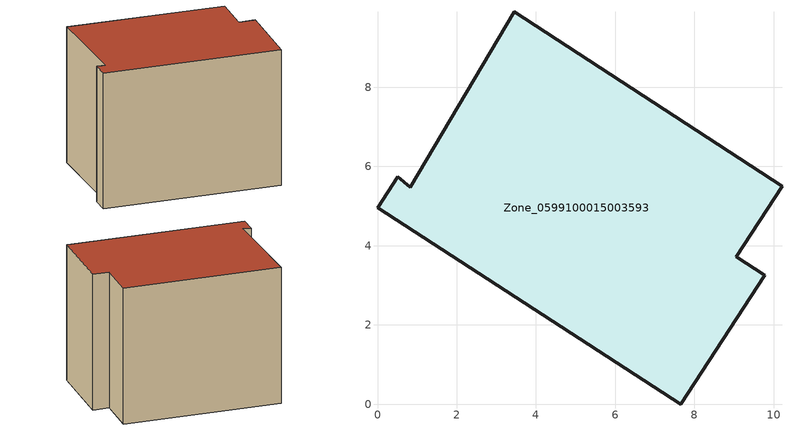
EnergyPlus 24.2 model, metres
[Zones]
Zone_0599100015003593
 floor ground (C_G): 0.82,5.48 3.45,9.9 10.21,5.5 9.06,3.72 9.78,3.26 7.66,0 0,4.96 0.51,5.74 z0.83
 wall outside (C_F): 0,4.96 7.66,0 9.78,3.26 9.06,3.72 10.21,5.5 3.45,9.9 0.82,5.48 0.51,5.74 0,4.96 z0.83:7.98
 roof outside (C_R): 0.82,5.48 0.51,5.74 0,4.96 7.66,0 9.78,3.26 9.06,3.72 10.21,5.5 3.45,9.9 z7.98
[BUILDING]
Pand.0599100015003593: North Axis=0; Terrain=City; Loads Convergence Tolerance Value=0.04; Temperature Convergence Tolerance Value=0.4; Solar Distribution=FullExterior; Maximum Number of Warmup Days=25; Minimum Number of Warmup Days=1
[Site:Location]
Rotterdam.The.Hague.AP_ZH_NLD Design_Conditions: Latitude=51.96; Longitude=4.45; Time Zone=1; Elevation=-4.5
[SITE:GROUNDTEMPERATURE:BUILDINGSURFACE]
18, 18, 18, 18, 18, 18, 18, 18, 18, 18, 18, 18
[MATERIAL] Thermal Absorptance=0.9; Solar Absorptance=0.7; Visible Absorptance=0.7
Name | Roughness | Thickness | Conductivity | Density | Specific Heat
G.TI.1965-1974 | MediumSmooth | 0.15 | 0.882353 | 540 | 1210
F.TI.1965-1974 | Rough | 0.3 | 0.697674 | 1920 | 840
R.TI.1965-1974 | MediumRough | 0.2 | 0.232558 | 1500 | 1000
[CONSTRUCTION]
C_G: G.TI.1965-1974
C_F: F.TI.1965-1974
C_R: R.TI.1965-1974
[ZONE]
Zone_0599100015003593: Type=1; Multiplier=1; Ceiling Height=Autocalculate; Volume=Autocalculate; Floor Area=autocalculate; Part of Total Floor Area=Yes
[ZONEINFILTRATION:DESIGNFLOWRATE]
Infil_Zone_0599100015003593: Zone or ZoneList or Space or SpaceList=Zone_0599100015003593; Schedule=AlwaysOn; Design Flow Rate Calculation Method=Flow/Area; Flow Rate per Floor Area=0.003; Constant Term Coefficient=1; Temperature Term Coefficient=0; Velocity Term Coefficient=0; Velocity Squared Term Coefficient=0
[HVACTEMPLATE:ZONE:IDEALLOADSAIRSYSTEM]
Zone_0599100015003593: Maximum Heating Supply Air Temperature=50; Minimum Cooling Supply Air Temperature=13; Maximum Heating Supply Air Humidity Ratio=0.0156; Minimum Cooling Supply Air Humidity Ratio=0.0077; Heating Limit=NoLimit; Cooling Limit=NoLimit; Dehumidification Control Type=ConstantSensibleHeatRatio; Cooling Sensible Heat Ratio=0.7; Dehumidification Setpoint=60; Humidification Control Type=None; Humidification Setpoint=30; Outdoor Air Method=None; Outdoor Air Flow Rate per Person=0.00944; Outdoor Air Flow Rate per Zone Floor Area=0; Outdoor Air Flow Rate per Zone=0; Demand Controlled Ventilation Type=None; Outdoor Air Economizer Type=NoEconomizer; Heat Recovery Type=None; Sensible Heat Recovery Effectiveness=0.7; Latent Heat Recovery Effectiveness=0.65
[ZONECONTROL:THERMOSTAT]
ThermostatControl_Zone_0599100015003593: Zone or ZoneList=Zone_0599100015003593; Control Type Schedule=DualSetpointControlType; Control 1=Thermostat_Zone_0599100015003593; Temperature Difference Between Cutout And Setpoint=0
[THERMOSTATSETPOINT:DUALSETPOINT]
Thermostat_Zone_0599100015003593: Heating Setpoint Temperature Schedule=HeatingSetpoint_Zone_0599100015003593; Cooling Setpoint Temperature Schedule=CoolingSetpoint_Zone_0599100015003593
[SCHEDULE:COMPACT]
HeatingSetpoint_Zone_0599100015003593: Through: 12/31, For: AllDays, Until: 24:00, 21
CoolingSetpoint_Zone_0599100015003593: Through: 12/31, For: AllDays, Until: 24:00, 24
DualSetpointControlType: Through: 12/31, For: AllDays, Until: 24:00, 4
AlwaysOn: Through: 12/31, For: AllDays, Until: 24:00, 1
